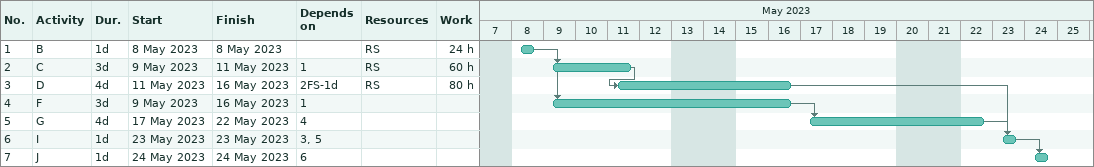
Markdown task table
| ID | Task | Duration | Start | Finish | Predecessors | Resources | Work (h) |
|---|---|---|---|---|---|---|---|
| 1 | B | 1d | 2023-05-08 | 2023-05-08 |  | RS | 24 |
| 2 | C | 3d | 2023-05-09 | 2023-05-11 | 1 | RS | 60 |
| 3 | D | 4d | 2023-05-11 | 2023-05-16 | 2FS-1d | RS | 80 |
| 4 | F | 3d | 2023-05-09 | 2023-05-16 | 1 |  |  |
| 5 | G | 4d | 2023-05-17 | 2023-05-22 | 4 |  |  |
| 6 | I | 1d | 2023-05-23 | 2023-05-23 | 3, 5 |  |  |
| 7 | J | 1d | 2023-05-24 | 2023-05-24 | 6 |  |  |
